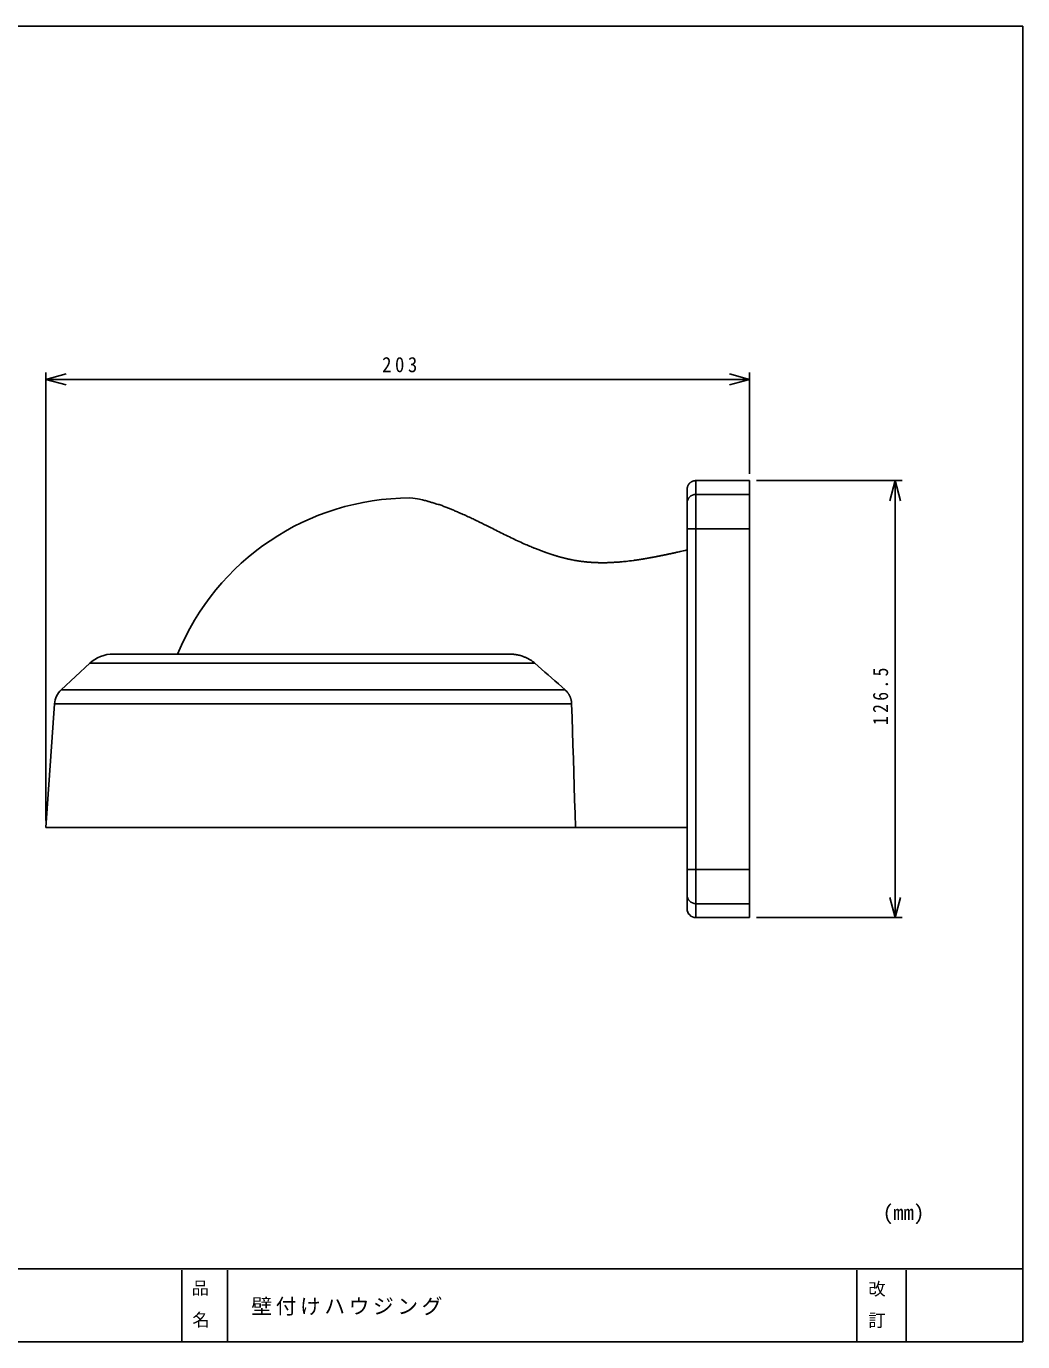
# Model space of a CAD drawing. Units: millimetres on the paper, scale 1:2. Extents: x -142 to 142, y -95 to 95.
# Drawn here: x -1.9 to 141.8, y -94.8 to 94.8 of the extents above; entities that cross this region are included whole.
import ezdxf
from ezdxf.enums import TextEntityAlignment as Align

# ---------------------------------------------------------------- set-up
doc = ezdxf.new("R2010")
doc.units = ezdxf.units.MM
doc.layers.add('0-0_0', color=7, linetype='Continuous')
doc.layers.add('0-3_枠', color=7, linetype='Continuous')
doc.styles.add('ＭＳ ゴシック', font='')
doc.styles.get('ＭＳ ゴシック').set_extended_font_data('MS Gothic')

msp = doc.modelspace()

# ---------------------------------------------------------------- linework, layer by layer
at = {"layer": '0-0_0'}
for p, q in [((0.894, -19.674), (0.894, 44.928)), ((0.894, 43.928), (3.792, 44.705)), ((0.894, 43.928), (102.394, 43.928)), ((0.894, 43.928), (3.792, 43.152)), ((102.394, 43.928), (99.496, 44.705)), ((102.394, 43.928), (99.496, 43.152)), ((102.394, 30.326), (102.394, 44.928)), ((94.644, 29.326), (94.644, 27.329)), ((102.394, 29.326), (94.644, 29.326)), ((102.394, 29.326), (102.394, 27.329)), ((103.394, 29.326), (124.415, 29.326)), ((123.415, 29.326), (122.638, 26.428)), ((123.415, 29.326), (123.415, -33.674)), ((123.415, 29.326), (124.191, 26.428)), ((93.394, 28.185), (93.394, 22.396)), ((94.644, 22.396), (94.644, 27.329)), ((102.394, 27.329), (94.644, 27.329)), ((102.394, 22.396), (102.394, 27.329)), ((93.394, 22.396), (94.644, 22.396)), ((93.394, 22.396), (93.394, -26.744)), ((94.644, 22.396), (102.394, 22.396)), ((102.394, -26.744), (102.394, 22.396)), ((102.394, 17.978), (102.394, 17.978)), ((10.611, 4.326), (67.604, 4.326)), ((7.201, 2.983), (3.088, -0.854)), ((7.201, 2.983), (71.43, 2.983)), ((3.088, -0.854), (75.789, -0.854)), ((2.141, -2.838), (0.894, -20.674)), ((2.141, -2.838), (76.729, -2.838)), ((0.894, -20.674), (77.275, -20.674)), ((77.275, -20.674), (93.394, -20.674)), ((102.394, -22.326), (102.394, -22.326)), ((93.394, -26.744), (93.394, -30.444)), ((94.644, -31.677), (94.644, -26.744)), ((102.394, -26.744), (94.644, -26.744)), ((102.394, -31.677), (102.394, -26.744)), ((93.394, -32.424), (93.394, -30.444)), ((94.644, -33.674), (94.644, -31.677)), ((94.644, -31.677), (102.394, -31.677)), ((102.394, -33.674), (102.394, -31.677)), ((123.415, -33.674), (122.638, -30.776)), ((123.415, -33.674), (124.191, -30.776)), ((94.892, -33.674), (94.644, -33.674)), ((94.892, -33.674), (94.894, -33.674)), ((94.892, -33.674), (102.394, -33.674)), ((103.394, -33.674), (124.415, -33.674))]:
    msp.add_line(p, q, dxfattribs=at)
for points in [[(93.394, 28.185), (93.395, 28.194), (93.397, 28.203), (93.399, 28.213), (93.401, 28.225), (93.403, 28.237), (93.406, 28.25), (93.408, 28.264), (93.411, 28.278), (93.414, 28.292), (93.416, 28.307), (93.419, 28.322), (93.422, 28.337), (93.425, 28.352), (93.429, 28.368), (93.432, 28.384), (93.436, 28.4), (93.441, 28.417), (93.446, 28.434), (93.451, 28.451), (93.456, 28.469), (93.463, 28.487), (93.469, 28.504), (93.476, 28.523), (93.483, 28.541), (93.491, 28.559), (93.499, 28.577), (93.507, 28.595), (93.515, 28.613), (93.524, 28.631), (93.533, 28.649), (93.542, 28.666), (93.552, 28.684), (93.561, 28.701), (93.571, 28.718), (93.582, 28.735), (93.592, 28.752), (93.603, 28.768), (93.614, 28.785), (93.626, 28.801)], [(93.626, 28.801), (93.637, 28.817), (93.649, 28.833), (93.661, 28.849), (93.674, 28.864), (93.686, 28.879), (93.699, 28.894), (93.712, 28.909), (93.726, 28.924), (93.739, 28.938), (93.753, 28.953), (93.767, 28.967), (93.781, 28.981), (93.796, 28.994), (93.81, 29.007), (93.825, 29.021), (93.84, 29.033), (93.856, 29.046), (93.871, 29.058), (93.887, 29.071), (93.903, 29.082), (93.919, 29.094), (93.935, 29.105), (93.951, 29.117), (93.968, 29.127), (93.985, 29.138), (94.002, 29.148), (94.019, 29.158), (94.036, 29.168), (94.053, 29.178), (94.071, 29.187), (94.089, 29.196), (94.107, 29.205), (94.124, 29.213), (94.143, 29.221), (94.161, 29.229), (94.179, 29.236), (94.198, 29.243), (94.216, 29.25), (94.235, 29.257)], [(94.235, 29.257), (94.254, 29.263), (94.273, 29.269), (94.292, 29.275), (94.311, 29.281), (94.33, 29.286), (94.349, 29.291), (94.368, 29.295), (94.388, 29.3), (94.407, 29.304), (94.427, 29.307), (94.446, 29.31), (94.466, 29.313), (94.486, 29.316), (94.505, 29.318), (94.525, 29.319), (94.545, 29.321), (94.564, 29.322), (94.584, 29.323), (94.604, 29.324), (94.624, 29.325), (94.644, 29.326)], [(59.588, 25.1), (59.463, 25.153), (59.34, 25.205), (59.216, 25.257), (59.092, 25.309), (58.966, 25.361), (58.839, 25.413), (58.71, 25.464), (58.58, 25.516), (58.447, 25.566), (58.312, 25.617), (58.174, 25.667), (58.034, 25.717), (57.89, 25.766), (57.745, 25.814), (57.598, 25.861), (57.452, 25.908), (57.306, 25.953), (57.163, 25.997), (57.022, 26.039), (56.885, 26.08), (56.753, 26.12), (56.627, 26.158), (56.505, 26.194), (56.387, 26.229), (56.27, 26.264), (56.153, 26.298), (56.034, 26.332), (55.913, 26.367), (55.788, 26.403), (55.657, 26.439), (55.518, 26.477), (55.365, 26.517), (55.193, 26.558), (54.995, 26.6), (54.764, 26.643), (54.495, 26.687), (54.181, 26.733), (53.816, 26.779), (53.394, 26.826)], [(66.518, 21.82), (66.273, 21.941), (66.031, 22.061), (65.794, 22.178), (65.563, 22.292), (65.34, 22.402), (65.127, 22.508), (64.923, 22.608), (64.729, 22.704), (64.544, 22.796), (64.365, 22.885), (64.191, 22.971), (64.022, 23.054), (63.856, 23.137), (63.692, 23.218), (63.528, 23.3), (63.363, 23.381), (63.198, 23.464), (63.031, 23.546), (62.863, 23.629), (62.693, 23.712), (62.521, 23.795), (62.347, 23.879), (62.171, 23.962), (61.993, 24.045), (61.812, 24.128), (61.63, 24.211), (61.448, 24.293), (61.266, 24.373), (61.087, 24.452), (60.911, 24.529), (60.739, 24.604), (60.573, 24.676), (60.413, 24.745), (60.262, 24.81), (60.117, 24.873), (59.978, 24.933), (59.845, 24.99), (59.715, 25.046), (59.588, 25.1)], [(72.054, 19.326), (71.99, 19.351), (71.932, 19.373), (71.88, 19.394), (71.834, 19.412), (71.793, 19.428), (71.756, 19.443), (71.722, 19.456), (71.69, 19.469), (71.661, 19.48), (71.633, 19.492), (71.603, 19.504), (71.569, 19.517), (71.529, 19.534), (71.479, 19.554), (71.417, 19.579), (71.341, 19.61), (71.247, 19.648), (71.134, 19.694), (70.999, 19.749), (70.844, 19.812), (70.671, 19.883), (70.482, 19.961), (70.281, 20.045), (70.069, 20.135), (69.849, 20.23), (69.623, 20.329), (69.394, 20.431), (69.163, 20.536), (68.931, 20.643), (68.697, 20.753), (68.462, 20.865), (68.226, 20.98), (67.987, 21.096), (67.747, 21.213), (67.504, 21.333), (67.26, 21.453), (67.013, 21.575), (66.765, 21.698), (66.518, 21.82)], [(93.394, -26.744), (94.644, -26.744), (94.644, 22.396)], [(72.584, 19.125), (72.554, 19.135), (72.524, 19.147), (72.493, 19.158), (72.461, 19.17), (72.426, 19.183), (72.388, 19.197), (72.347, 19.213), (72.301, 19.231), (72.249, 19.251), (72.191, 19.273), (72.127, 19.298), (72.054, 19.326)], [(74.205, 18.567), (74.143, 18.587), (74.083, 18.607), (74.024, 18.626), (73.966, 18.644), (73.911, 18.662), (73.858, 18.68), (73.808, 18.696), (73.76, 18.712), (73.714, 18.727), (73.67, 18.742), (73.627, 18.756), (73.585, 18.769), (73.544, 18.783), (73.504, 18.796), (73.464, 18.81), (73.424, 18.823), (73.384, 18.837), (73.344, 18.851), (73.304, 18.865), (73.264, 18.879), (73.224, 18.893), (73.184, 18.907), (73.144, 18.921), (73.104, 18.935), (73.063, 18.95), (73.023, 18.964), (72.983, 18.978), (72.944, 18.993), (72.906, 19.007), (72.868, 19.02), (72.832, 19.034), (72.797, 19.046), (72.763, 19.059), (72.731, 19.071), (72.7, 19.082), (72.67, 19.093), (72.641, 19.103), (72.612, 19.114), (72.584, 19.125)], [(93.394, 19.326), (93.103, 19.261), (92.843, 19.202), (92.612, 19.151), (92.406, 19.105), (92.223, 19.064), (92.058, 19.027), (91.908, 18.994), (91.771, 18.963), (91.643, 18.935), (91.521, 18.908), (91.405, 18.883), (91.293, 18.859), (91.185, 18.835), (91.08, 18.813), (90.978, 18.791), (90.879, 18.77), (90.781, 18.749), (90.683, 18.728), (90.587, 18.707), (90.49, 18.687), (90.394, 18.666), (90.298, 18.646), (90.203, 18.626), (90.107, 18.605), (90.012, 18.585), (89.918, 18.566), (89.823, 18.546), (89.729, 18.526), (89.635, 18.507), (89.541, 18.488), (89.447, 18.469), (89.354, 18.45), (89.261, 18.431), (89.168, 18.413), (89.075, 18.395), (88.982, 18.377), (88.89, 18.359), (88.798, 18.341), (88.708, 18.324)], [(77.209, 17.826), (77.034, 17.857), (76.877, 17.886), (76.736, 17.913), (76.61, 17.938), (76.497, 17.961), (76.394, 17.982), (76.301, 18.003), (76.215, 18.022), (76.134, 18.041), (76.057, 18.059), (75.982, 18.077), (75.911, 18.095), (75.841, 18.112), (75.774, 18.129), (75.708, 18.145), (75.644, 18.162), (75.581, 18.178), (75.518, 18.194), (75.455, 18.21), (75.392, 18.226), (75.33, 18.243), (75.268, 18.259), (75.206, 18.275), (75.144, 18.292), (75.081, 18.308), (75.019, 18.325), (74.957, 18.342), (74.895, 18.359), (74.833, 18.377), (74.77, 18.395), (74.708, 18.413), (74.645, 18.431), (74.582, 18.45), (74.519, 18.469), (74.456, 18.488), (74.393, 18.508), (74.33, 18.527), (74.267, 18.547), (74.205, 18.567)], [(77.987, 17.703), (77.943, 17.709), (77.899, 17.715), (77.853, 17.722), (77.804, 17.729), (77.753, 17.736), (77.697, 17.745), (77.636, 17.754), (77.568, 17.765), (77.493, 17.777), (77.409, 17.791), (77.314, 17.807), (77.209, 17.826)], [(80.494, 17.498), (80.396, 17.502), (80.3, 17.506), (80.206, 17.51), (80.115, 17.515), (80.028, 17.519), (79.944, 17.524), (79.865, 17.528), (79.789, 17.532), (79.716, 17.535), (79.647, 17.539), (79.579, 17.543), (79.514, 17.547), (79.45, 17.551), (79.387, 17.555), (79.324, 17.559), (79.262, 17.563), (79.2, 17.568), (79.138, 17.573), (79.076, 17.578), (79.015, 17.584), (78.953, 17.589), (78.892, 17.595), (78.83, 17.601), (78.769, 17.608), (78.708, 17.614), (78.647, 17.621), (78.587, 17.628), (78.528, 17.635), (78.47, 17.642), (78.414, 17.649), (78.359, 17.656), (78.306, 17.662), (78.255, 17.669), (78.207, 17.675), (78.161, 17.681), (78.117, 17.686), (78.073, 17.692), (78.03, 17.698), (77.987, 17.703)], [(85.701, 17.826), (85.375, 17.782), (85.084, 17.744), (84.825, 17.712), (84.595, 17.685), (84.39, 17.662), (84.205, 17.643), (84.038, 17.627), (83.886, 17.613), (83.743, 17.601), (83.607, 17.59), (83.477, 17.581), (83.353, 17.572), (83.233, 17.564), (83.117, 17.557), (83.004, 17.551), (82.893, 17.545), (82.784, 17.539), (82.676, 17.533), (82.569, 17.528), (82.462, 17.522), (82.355, 17.517), (82.249, 17.512), (82.143, 17.507), (82.038, 17.502), (81.932, 17.498), (81.828, 17.495), (81.723, 17.491), (81.619, 17.489), (81.515, 17.486), (81.411, 17.485), (81.308, 17.484), (81.205, 17.484), (81.102, 17.484), (81, 17.485), (80.898, 17.486), (80.796, 17.488), (80.694, 17.491), (80.593, 17.494), (80.494, 17.498)], [(86.418, 17.929), (86.378, 17.923), (86.337, 17.917), (86.295, 17.91), (86.25, 17.904), (86.203, 17.897), (86.151, 17.889), (86.095, 17.881), (86.033, 17.872), (85.963, 17.862), (85.885, 17.851), (85.799, 17.839), (85.701, 17.826)], [(88.708, 18.324), (88.619, 18.308), (88.531, 18.291), (88.446, 18.276), (88.363, 18.26), (88.284, 18.246), (88.208, 18.232), (88.135, 18.218), (88.066, 18.206), (88, 18.194), (87.937, 18.182), (87.875, 18.171), (87.816, 18.16), (87.757, 18.149), (87.7, 18.139), (87.643, 18.129), (87.586, 18.119), (87.53, 18.109), (87.473, 18.099), (87.416, 18.089), (87.36, 18.08), (87.304, 18.07), (87.248, 18.061), (87.191, 18.051), (87.135, 18.042), (87.079, 18.033), (87.024, 18.024), (86.969, 18.015), (86.914, 18.007), (86.861, 17.998), (86.809, 17.99), (86.759, 17.982), (86.711, 17.975), (86.664, 17.967), (86.62, 17.96), (86.578, 17.954), (86.537, 17.947), (86.497, 17.941), (86.458, 17.935), (86.418, 17.929)], [(67.604, 4.326), (67.714, 4.325), (67.813, 4.324), (67.903, 4.321), (67.986, 4.318), (68.063, 4.313), (68.137, 4.307), (68.21, 4.3), (68.283, 4.292), (68.359, 4.283), (68.438, 4.272), (68.521, 4.26), (68.607, 4.248), (68.694, 4.234), (68.781, 4.22), (68.868, 4.205), (68.953, 4.189), (69.035, 4.174), (69.114, 4.157), (69.189, 4.141), (69.261, 4.124), (69.33, 4.107), (69.398, 4.088), (69.466, 4.067), (69.534, 4.045), (69.605, 4.02), (69.679, 3.992), (69.757, 3.962), (69.841, 3.928), (69.928, 3.891), (70.019, 3.852), (70.112, 3.81), (70.207, 3.767), (70.302, 3.722), (70.396, 3.676), (70.489, 3.63), (70.578, 3.583), (70.665, 3.536), (70.749, 3.488), (70.834, 3.437)], [(70.834, 3.437), (70.919, 3.382), (71.008, 3.32), (71.102, 3.251), (71.202, 3.173), (71.311, 3.084), (71.43, 2.983)], [(75.789, -0.854), (75.301, -0.419), (74.814, 0.013), (74.328, 0.443), (73.843, 0.872), (73.359, 1.298), (72.875, 1.722), (72.393, 2.145), (71.911, 2.565), (71.43, 2.983)], [(75.789, -0.854), (75.878, -0.935), (75.956, -1.01), (76.024, -1.079), (76.083, -1.143), (76.134, -1.203), (76.179, -1.26), (76.218, -1.315), (76.254, -1.369), (76.288, -1.422), (76.319, -1.476), (76.35, -1.53), (76.379, -1.583), (76.406, -1.636), (76.432, -1.687), (76.456, -1.736), (76.478, -1.783), (76.498, -1.826), (76.516, -1.866), (76.532, -1.902), (76.546, -1.935), (76.558, -1.965), (76.569, -1.993), (76.579, -2.02), (76.588, -2.047), (76.597, -2.073), (76.605, -2.101), (76.613, -2.13), (76.622, -2.161), (76.631, -2.194), (76.64, -2.229), (76.649, -2.265), (76.657, -2.302), (76.666, -2.339), (76.674, -2.376), (76.682, -2.413), (76.689, -2.45), (76.696, -2.485), (76.702, -2.52), (76.708, -2.556)], [(76.708, -2.556), (76.713, -2.594), (76.717, -2.634), (76.721, -2.678), (76.724, -2.726), (76.727, -2.779), (76.729, -2.838)], [(76.729, -2.838), (76.793, -4.822), (76.856, -6.805), (76.919, -8.787), (76.98, -10.769), (77.041, -12.751), (77.1, -14.733), (77.16, -16.714), (77.218, -18.694), (77.275, -20.674)]]:
    msp.add_lwpolyline(points, dxfattribs=at)
for centre, radius, start, end in [((53.436, -9.424), 36.25, 90.0672, 157.70905), ((10.611, -0.674), 5, 90.00002, 133.00002), ((5.134, -3.048), 3, 132.99997, 176.00005), ((94.644, -32.424), 1.25, 180.00015, 270.00002)]:
    msp.add_arc(centre, radius, start, end, dxfattribs=at)
for centre, major_axis, start_param, end_param in [((94.644, 26.096), (-1.25, 0), 4.712389, 6.2831853), ((94.644, -30.444), (1.25, 0), 3.1415927, 4.712389)]:
    msp.add_ellipse(centre, major_axis=major_axis, ratio=0.9866, start_param=start_param, end_param=end_param, dxfattribs=at)
at = {"layer": '0-3_枠'}
for p, q in [((141.803, -84.358), (-141.803, -84.354)), ((20.51, -84.522), (20.51, -94.842)), ((27.092, -84.522), (27.092, -94.842)), ((117.874, -84.522), (117.874, -94.842)), ((124.987, -84.522), (124.987, -94.842))]:
    msp.add_line(p, q, dxfattribs=at)
msp.add_lwpolyline([(-141.803, 94.842), (141.803, 94.842), (141.803, -94.842), (-141.803, -94.842)], close=True, dxfattribs=at)

# ---------------------------------------------------------------- texts
at = {"layer": '0-0_0', "char_height": 2.199, "attachment_point": 7, "style": 'ＭＳ ゴシック'}
for s, insert in [('\\T1.38;\\W0.9;203', (49.394, 44.928)), ('\\T1.17;壁付けハウジング', (30.523, -91.075))]:
    msp.add_mtext(s, dxfattribs=dict(at, insert=insert))
at = {"layer": '0-0_0', "insert": (122.415, -5.924), "char_height": 2.199, "attachment_point": 7, "rotation": 90, "style": 'ＭＳ ゴシック'}
msp.add_mtext('\\T1.38;\\W0.85;126.5', dxfattribs=at)
at = {"layer": '0-3_枠', "style": 'ＭＳ ゴシック'}
for s, height, p in [('(mm)', 2.199, (121.616, -77.977)), ('品', 1.833, (21.897, -88.569)), ('改', 1.833, (119.527, -88.697)), ('名', 1.833, (22.011, -93.148)), ('訂', 1.833, (119.527, -93.233))]:
    msp.add_text(s, height=height, dxfattribs=at).set_placement(p, align=Align.BOTTOM_LEFT)

doc.saveas('drawing.dxf')
